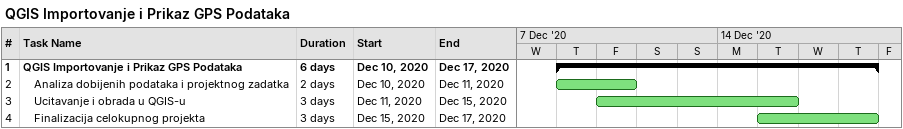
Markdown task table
QGIS Importovanje i Prikaz GPS Podataka

| ID | Level | Task | Duration | Start | Finish |
|---|---|---|---|---|---|
| 1 | 1 | **QGIS Importovanje i Prikaz GPS Podataka** | 6d | 2020-12-10 | 2020-12-17 |
| 2 | 2 | Analiza dobijenih podataka i projektnog zadatka | 2d | 2020-12-10 | 2020-12-11 |
| 3 | 2 | Ucitavanje i obrada u QGIS-u | 3d | 2020-12-11 | 2020-12-15 |
| 4 | 2 | Finalizacija celokupnog projekta | 3d | 2020-12-15 | 2020-12-17 |
